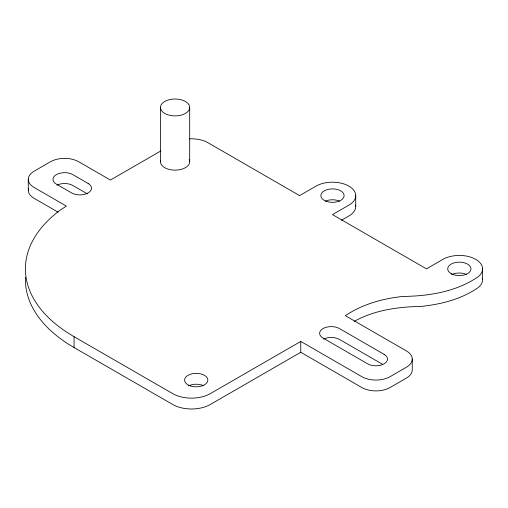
<?xml version="1.0" encoding="UTF-8"?>
<svg xmlns="http://www.w3.org/2000/svg" width="508" height="508" viewBox="0 0 508 508"><rect width="100%" height="100%" fill="white"/><g stroke="black" fill="none" stroke-linecap="round" stroke-linejoin="round"><path stroke-width="0.76" d="M160.782 150.971L110.414 180.048L78.696 161.741A19.933 11.506 0 0 0 50.502 161.741L34.119 171.202A19.933 11.506 0 0 0 34.119 187.477L66.37 206.096L59.728 210.471A166.122 95.91 0 0 0 74.054 336.677L74.054 347.529L172.726 404.495A26.581 15.348 0 0 0 210.318 404.495L300.761 352.273L361.848 387.54A19.933 11.506 0 0 0 390.036 387.54L406.425 378.079A19.933 11.506 0 0 0 412.261 369.938L412.261 359.093M341.389 220.313L348.926 215.964A23.26 13.43 0 0 0 355.613 205.067M189.249 138.849A23.26 13.43 0 0 1 207.969 142.716L299.587 195.612L316.033 186.119A23.26 13.43 0 0 1 348.926 186.119A23.26 13.43 0 0 1 348.926 205.111L332.48 214.605L426.453 268.859L442.9 259.366A23.26 13.43 0 0 1 475.786 259.366A23.26 13.43 0 0 1 475.786 278.352C454.273 292.1 428.149 296.101 403.054 296.443C382.702 298.501 362.483 304.241 345.345 315.684L406.425 350.952A19.933 11.506 0 0 1 406.425 367.227L390.036 376.688A19.933 11.506 0 0 1 361.848 376.688L300.761 341.427L210.318 393.643A26.581 15.348 0 0 1 172.726 393.643L74.054 336.677M354.171 321.443C374.599 309.963 398.564 306.788 421.659 306.381C440.569 304.305 459.632 299.606 475.786 289.204A23.26 13.43 0 0 0 482.473 278.308M87.427 193.91L72.822 185.477A11.627 6.712 0 0 0 56.928 185.179M382.734 364.401L339.471 339.42A11.627 6.712 0 0 0 323.577 339.122M58.134 212.198L34.119 198.33A19.933 11.506 0 0 1 28.448 188.69M482.6 268.859L482.6 279.711M355.74 195.612L355.74 206.464M300.761 341.427L300.761 352.273M189.694 107.448A14.618 8.439 0 0 1 167.767 114.757A14.618 8.439 0 0 1 167.767 100.139A14.618 8.439 0 0 1 189.694 107.448L189.694 161.703M160.458 107.448L160.458 161.703M28.277 179.337L28.277 190.189M325.399 201.143A11.627 6.712 0 0 1 339.56 201.143M74.054 347.529A166.122 95.91 0 0 1 25.451 277.362M451.675 274.663A11.627 6.712 0 0 1 466.42 274.384M188.551 385.883A11.627 6.712 0 0 1 203.302 385.604M189.198 159.518A14.618 8.439 0 0 1 175.711 170.136A14.618 8.439 0 0 1 160.68 160.236M88.094 183.439L72.822 174.625A11.627 6.712 0 0 0 56.375 174.625A11.627 6.712 0 0 0 56.375 184.118L71.647 192.938A11.627 6.712 0 0 0 88.094 192.938A11.627 6.712 0 0 0 88.094 183.439M384.105 354.343L339.471 328.574A11.627 6.712 0 0 0 323.024 328.574A11.627 6.712 0 0 0 323.024 338.068L367.659 363.836A11.627 6.712 0 0 0 384.105 363.836A11.627 6.712 0 0 0 384.105 354.343M451.123 273.609A11.627 6.712 0 0 0 470.573 270.599A11.627 6.712 0 0 0 456.336 262.376A11.627 6.712 0 0 0 451.123 273.609M326.663 201.428A11.627 6.712 0 0 0 344.106 195.612A11.627 6.712 0 0 0 326.663 189.801A11.627 6.712 0 0 0 326.663 201.428M190.405 385.896A11.627 6.712 0 0 0 207.848 380.079A11.627 6.712 0 0 0 190.405 374.269A11.627 6.712 0 0 0 190.405 385.896"/></g></svg>
